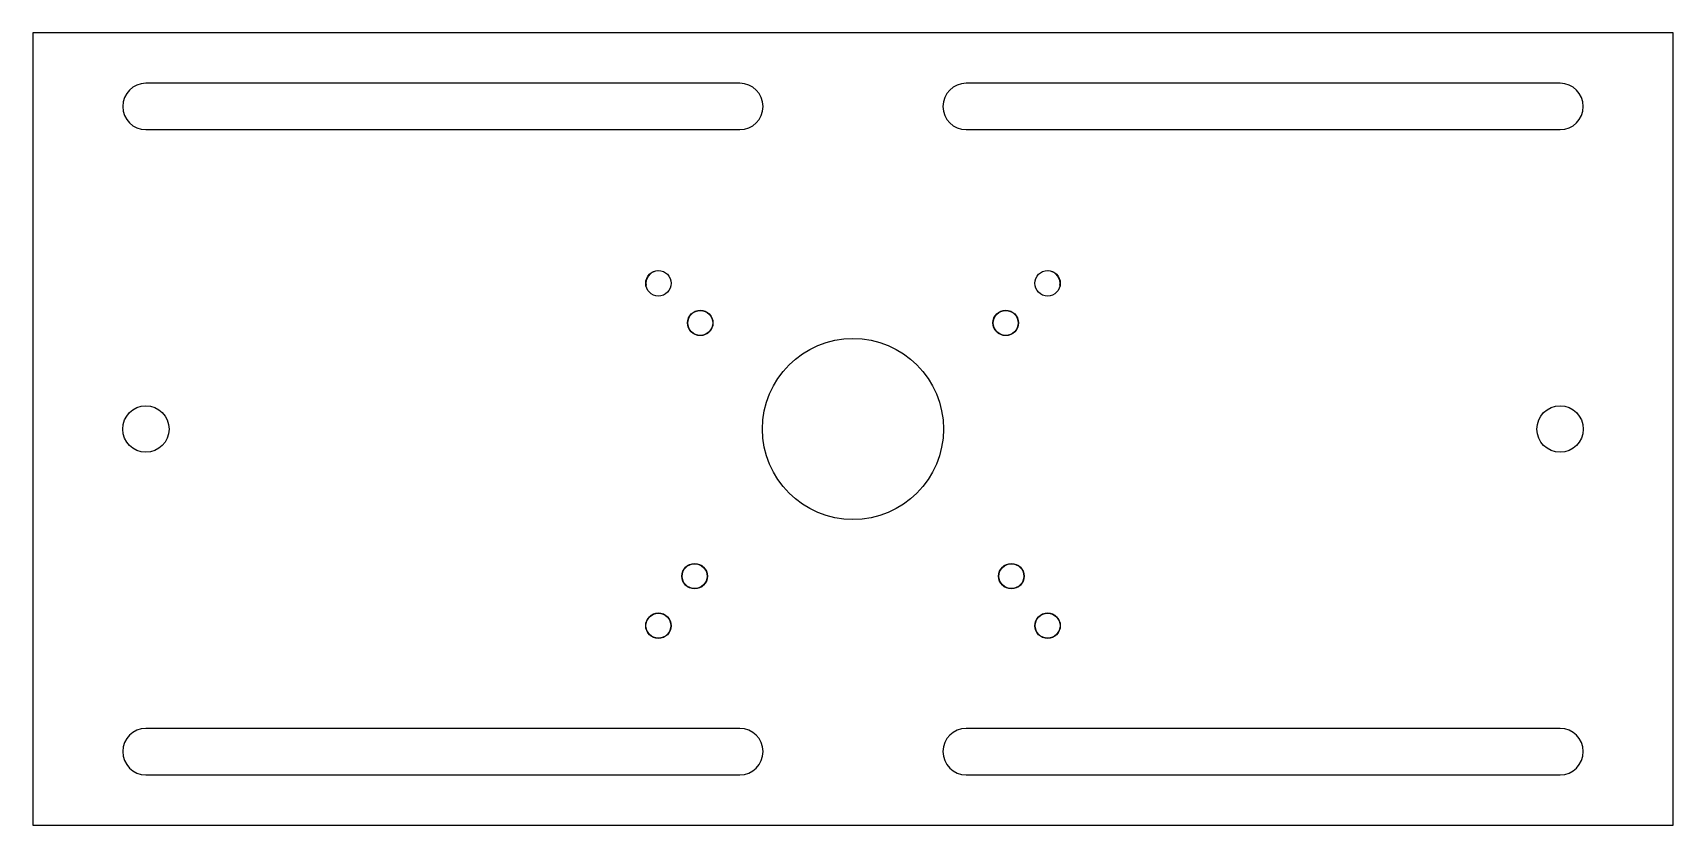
# Paper-space layout 'SW_Model_1' of a CAD drawing. Header units: millimetres. Extents: x 3 to 293, y 22 to 162.
import ezdxf

# ---------------------------------------------------------------- set-up
doc = ezdxf.new("R2010")
doc.units = ezdxf.units.MM
doc.layers.add('SLD-0', color=179, linetype='Continuous')

psp = doc.layouts.new('SW_Model_1')

# ---------------------------------------------------------------- linework, layer by layer
at = {"layer": 'SLD-0', "color": 7, "linetype": 'Continuous', "lineweight": 25}
for p, q in [((3.1, 161.73), (3.1, 21.73)), ((293.1, 161.73), (3.1, 161.73)), ((293.1, 21.73), (293.1, 161.73)), ((128.1, 152.83), (23.1, 152.83)), ((273.1, 152.83), (168.1, 152.83)), ((23.1, 144.63), (128.1, 144.63)), ((168.1, 144.63), (273.1, 144.63)), ((128.1, 38.83), (23.1, 38.83)), ((273.1, 38.83), (168.1, 38.83)), ((23.1, 30.63), (128.1, 30.63)), ((168.1, 30.63), (273.1, 30.63)), ((3.1, 21.73), (293.1, 21.73))]:
    psp.add_line(p, q, dxfattribs=at)
for centre, radius in [((113.7, 117.48), 2.25), ((113.7, 117.48), 2.25), ((182.5, 117.48), 2.25), ((182.5, 117.48), 2.25), ((121.1, 110.48), 2.25), ((121.1, 110.48), 2.2), ((175.1, 110.48), 2.25), ((175.1, 110.48), 2.2), ((148.1, 91.73), 16), ((23.1, 91.73), 4.1), ((273.1, 91.73), 4.1), ((120.1, 65.73), 2.25), ((120.1, 65.73), 2.2), ((176.1, 65.73), 2.25), ((176.1, 65.73), 2.2), ((113.7, 56.98), 2.25), ((113.7, 56.98), 2.25), ((113.7, 56.98), 2.2), ((182.5, 56.98), 2.25), ((182.5, 56.98), 2.25), ((182.5, 56.98), 2.2)]:
    psp.add_circle(centre, radius, dxfattribs=at)
for centre, radius, start, end in [((23.1, 148.73), 4.1, 90, 270), ((128.1, 148.73), 4.1, 270, 90), ((168.1, 148.73), 4.1, 90, 270), ((273.1, 148.73), 4.1, 270, 90), ((113.7, 117.48), 2.2, 96.2014, 190.1655), ((182.5, 117.48), 2.2, 349.8345, 83.7986), ((23.1, 34.73), 4.1, 90, 270), ((128.1, 34.73), 4.1, 270, 90), ((168.1, 34.73), 4.1, 90, 270), ((273.1, 34.73), 4.1, 270, 90)]:
    psp.add_arc(centre, radius, start, end, dxfattribs=at)

doc.saveas('drawing.dxf')
